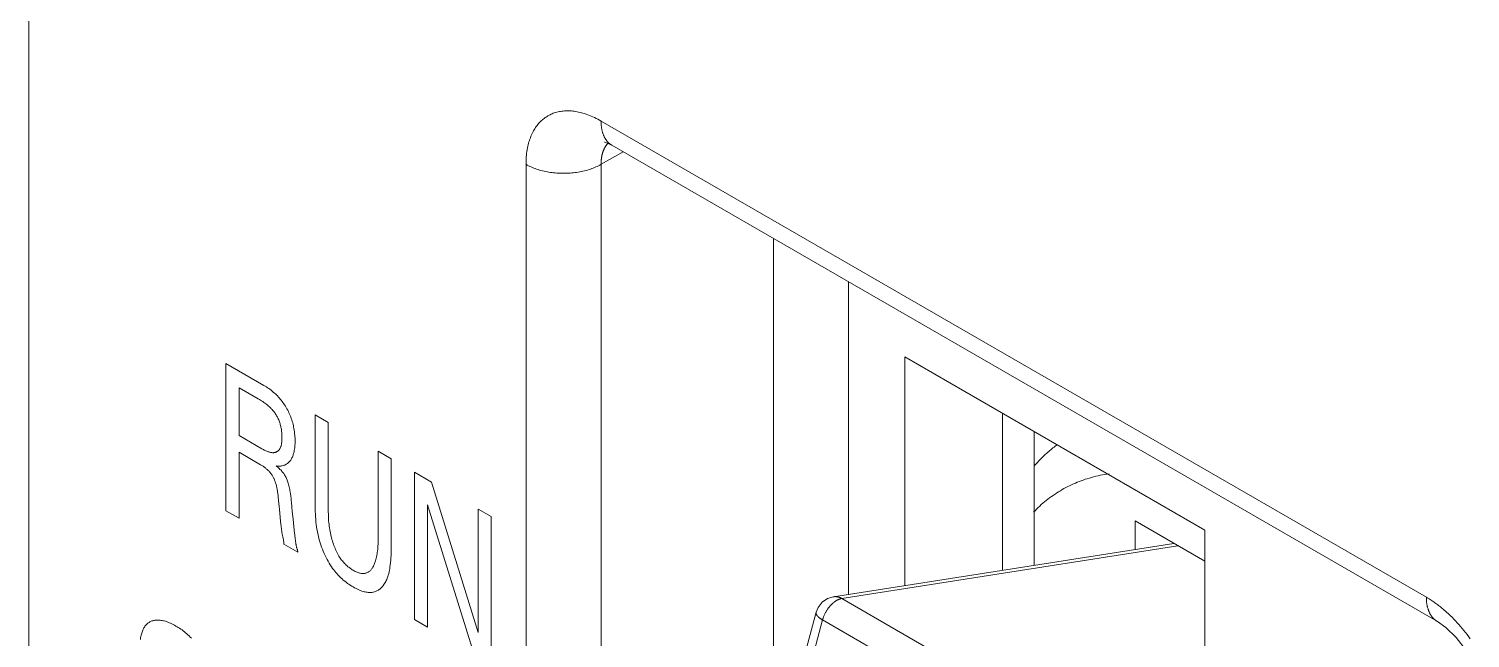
# Model space of a CAD drawing. Header units: inches. Extents: x 67578 to 72421, y -34894 to -31675.
# Drawn here: x 69204.72 to 69226.33, y -33299.29 to -33290.14 of the extents above; entities that cross this region are included whole.
import ezdxf

# ---------------------------------------------------------------- set-up
doc = ezdxf.new("R2010")
doc.units = ezdxf.units.IN
doc.header["$MEASUREMENT"] = 0

# ---------------------------------------------------------------- blocks, each defined once
blk = doc.blocks.new('ET200S')
at = {"lineweight": 0}
for p, q in [((42.434, 49.802), (42.434, -46.953)), ((47.827, 35.258), (55.605, 30.767)), ((47.861, 35.058), (47.879, 35.053)), ((47.864, 35.058), (47.861, 35.058)), ((47.879, 35.053), (47.93, 35.029)), ((47.827, 34.85), (48.034, 34.969)), ((47.93, 35.029), (55.709, 30.538)), ((47.12, 20.969), (47.12, 34.85)), ((49.453, 34.15), (49.453, 23.133)), ((50.16, 33.742), (50.16, 30.794)), ((50.691, 33.033), (50.691, 30.877)), ((53.519, 31.4), (50.691, 33.033)), ((44.291, 31.583), (44.291, 32.972)), ((44.291, 32.972), (44.65, 32.764)), ((44.415, 32.743), (44.415, 32.291)), ((44.597, 32.638), (44.415, 32.743)), ((45.133, 31.621), (45.133, 32.486)), ((45.133, 32.486), (45.256, 32.415)), ((51.61, 32.502), (51.61, 31.022)), ((45.256, 32.415), (45.256, 31.591)), ((44.415, 32.291), (44.629, 32.167)), ((51.909, 31.069), (51.909, 32.33)), ((44.415, 32.134), (44.415, 31.512)), ((44.618, 32.017), (44.415, 32.134)), ((45.726, 31.32), (45.726, 32.143)), ((45.726, 32.143), (45.849, 32.073)), ((45.849, 32.073), (45.849, 31.208)), ((46.07, 30.557), (46.07, 31.945)), ((46.07, 31.945), (46.23, 31.852)), ((46.23, 31.852), (46.67, 30.434)), ((44.79, 31.651), (44.785, 31.712)), ((44.415, 31.512), (44.291, 31.583)), ((44.796, 31.598), (44.804, 31.519)), ((44.804, 31.519), (44.81, 31.454)), ((46.192, 31.637), (46.192, 30.486)), ((46.627, 30.235), (46.192, 31.637)), ((46.67, 30.434), (46.67, 31.598)), ((46.67, 31.598), (46.793, 31.527)), ((46.793, 31.527), (46.793, 30.139)), ((44.932, 31.434), (44.939, 31.369)), ((52.862, 31.218), (52.862, 31.486)), ((52.862, 31.486), (53.519, 31.106)), ((53.519, 22.418), (53.519, 31.4)), ((44.969, 31.193), (44.838, 31.269)), ((44.95, 31.281), (44.948, 31.292)), ((50.017, 30.771), (53.225, 31.275)), ((50.096, 30.755), (53.264, 31.253)), ((49.911, 30.72), (49.873, 30.671)), ((49.96, 30.754), (49.911, 30.72)), ((50.017, 30.771), (49.96, 30.754)), ((51.793, 29.775), (50.096, 30.755)), ((49.709, 30.081), (49.854, 30.625)), ((49.873, 30.671), (49.854, 30.625)), ((46.192, 30.486), (46.07, 30.557)), ((49.77, 30.009), (49.915, 30.553)), ((51.612, 29.573), (49.915, 30.553)), ((55.789, 30.481), (55.709, 30.538)), ((55.886, 30.388), (55.789, 30.481)), ((55.982, 30.263), (55.886, 30.388))]:
    blk.add_line(p, q, dxfattribs=at)
for points in [[(47.12, 34.85), (47.12, 34.867), (47.12, 34.884), (47.121, 34.901), (47.122, 34.919), (47.124, 34.936), (47.126, 34.953), (47.128, 34.97), (47.131, 34.987), (47.134, 35.004), (47.138, 35.021), (47.141, 35.035), (47.144, 35.048), (47.148, 35.062), (47.152, 35.075), (47.156, 35.088), (47.161, 35.101), (47.166, 35.114), (47.172, 35.127), (47.177, 35.139), (47.184, 35.152), (47.19, 35.164), (47.196, 35.175), (47.203, 35.185), (47.209, 35.196), (47.216, 35.206), (47.224, 35.216), (47.231, 35.225), (47.239, 35.235), (47.248, 35.244), (47.256, 35.253), (47.265, 35.262), (47.274, 35.27), (47.283, 35.277), (47.291, 35.283), (47.3, 35.29), (47.309, 35.296), (47.318, 35.302), (47.327, 35.307), (47.337, 35.313), (47.346, 35.318), (47.356, 35.322), (47.366, 35.327), (47.376, 35.331), (47.386, 35.334), (47.398, 35.338), (47.41, 35.341), (47.422, 35.344), (47.434, 35.347), (47.446, 35.349), (47.458, 35.351), (47.471, 35.352), (47.483, 35.353), (47.495, 35.354), (47.508, 35.354), (47.52, 35.354), (47.534, 35.354), (47.548, 35.353), (47.561, 35.351), (47.575, 35.35), (47.589, 35.348), (47.602, 35.345), (47.616, 35.342), (47.629, 35.339), (47.643, 35.336), (47.656, 35.332), (47.669, 35.328), (47.686, 35.323), (47.702, 35.317), (47.718, 35.311), (47.734, 35.304), (47.75, 35.297), (47.766, 35.29), (47.781, 35.282), (47.797, 35.275), (47.812, 35.266), (47.827, 35.258)], [(47.827, 35.258), (47.827, 35.252), (47.827, 35.247), (47.827, 35.241), (47.827, 35.235), (47.828, 35.23), (47.828, 35.224), (47.829, 35.219), (47.829, 35.213), (47.83, 35.207), (47.83, 35.202), (47.831, 35.196), (47.832, 35.191), (47.833, 35.185), (47.834, 35.18), (47.835, 35.174), (47.837, 35.169), (47.838, 35.163), (47.839, 35.158), (47.841, 35.152), (47.842, 35.147), (47.844, 35.142), (47.846, 35.138), (47.847, 35.133), (47.849, 35.129), (47.85, 35.125), (47.852, 35.121), (47.854, 35.117), (47.856, 35.113), (47.857, 35.11), (47.859, 35.106), (47.861, 35.102), (47.863, 35.098), (47.866, 35.094), (47.868, 35.091), (47.87, 35.087), (47.873, 35.083), (47.875, 35.08), (47.878, 35.076), (47.88, 35.073), (47.883, 35.07), (47.886, 35.066), (47.889, 35.063), (47.891, 35.06), (47.894, 35.057)], [(47.836, 34.936), (47.837, 34.939), (47.838, 34.943), (47.839, 34.947), (47.84, 34.95), (47.841, 34.954), (47.842, 34.958), (47.843, 34.961), (47.844, 34.965), (47.845, 34.968), (47.846, 34.972), (47.848, 34.976), (47.849, 34.979), (47.851, 34.983), (47.852, 34.986), (47.854, 34.99), (47.855, 34.993), (47.857, 34.997), (47.858, 35), (47.86, 35.003), (47.862, 35.007), (47.864, 35.009), (47.865, 35.012), (47.867, 35.015), (47.869, 35.018), (47.87, 35.02), (47.872, 35.023), (47.874, 35.026), (47.876, 35.028), (47.878, 35.031), (47.88, 35.033), (47.882, 35.036), (47.884, 35.038), (47.886, 35.041), (47.888, 35.043), (47.89, 35.046), (47.892, 35.048)], [(47.894, 35.057), (47.896, 35.056), (47.897, 35.054), (47.898, 35.053), (47.9, 35.052), (47.901, 35.051), (47.902, 35.049), (47.904, 35.048), (47.905, 35.047), (47.907, 35.046), (47.908, 35.045), (47.909, 35.044), (47.911, 35.042), (47.912, 35.041), (47.914, 35.04), (47.915, 35.039), (47.917, 35.038), (47.918, 35.037), (47.92, 35.036), (47.921, 35.035), (47.923, 35.034), (47.924, 35.033), (47.926, 35.032), (47.927, 35.031), (47.929, 35.03), (47.931, 35.029)], [(47.827, 20.969), (47.827, 34.853), (47.827, 34.857), (47.827, 34.861), (47.827, 34.865), (47.827, 34.868), (47.827, 34.872), (47.828, 34.876), (47.828, 34.88), (47.828, 34.883), (47.828, 34.887), (47.829, 34.891), (47.829, 34.895), (47.83, 34.898), (47.83, 34.902), (47.831, 34.906), (47.831, 34.91), (47.832, 34.913), (47.832, 34.917), (47.833, 34.921), (47.834, 34.924), (47.834, 34.928), (47.835, 34.932), (47.836, 34.936)], [(47.12, 34.85), (47.132, 34.843), (47.144, 34.836), (47.156, 34.83), (47.169, 34.825), (47.181, 34.819), (47.194, 34.814), (47.207, 34.809), (47.22, 34.805), (47.233, 34.8), (47.246, 34.796), (47.261, 34.792), (47.276, 34.789), (47.29, 34.785), (47.305, 34.782), (47.32, 34.779), (47.335, 34.776), (47.35, 34.774), (47.365, 34.772), (47.38, 34.77), (47.395, 34.769), (47.411, 34.767), (47.426, 34.766), (47.442, 34.766), (47.458, 34.765), (47.473, 34.765), (47.489, 34.765), (47.505, 34.766), (47.52, 34.766), (47.536, 34.767), (47.552, 34.769), (47.567, 34.77), (47.582, 34.772), (47.597, 34.774), (47.612, 34.776), (47.627, 34.779), (47.642, 34.782), (47.656, 34.785), (47.671, 34.789), (47.686, 34.792), (47.7, 34.796), (47.714, 34.8), (47.727, 34.805), (47.74, 34.809), (47.753, 34.814), (47.765, 34.819), (47.778, 34.825), (47.79, 34.83), (47.803, 34.836), (47.815, 34.843), (47.827, 34.85)], [(44.765, 32.005), (44.774, 32.004), (44.782, 32.003), (44.791, 32.003), (44.799, 32.003), (44.808, 32.004), (44.816, 32.005), (44.823, 32.007), (44.831, 32.009), (44.838, 32.011), (44.846, 32.014), (44.853, 32.017), (44.859, 32.021), (44.865, 32.025), (44.871, 32.029), (44.877, 32.033), (44.882, 32.038), (44.888, 32.043), (44.892, 32.048), (44.897, 32.054), (44.902, 32.06), (44.906, 32.067), (44.91, 32.073), (44.914, 32.081), (44.918, 32.088), (44.921, 32.096), (44.924, 32.104), (44.927, 32.113), (44.929, 32.121), (44.932, 32.13), (44.934, 32.139), (44.936, 32.151), (44.938, 32.163), (44.94, 32.175), (44.941, 32.187), (44.942, 32.2), (44.943, 32.213), (44.943, 32.226), (44.943, 32.239), (44.943, 32.253), (44.943, 32.268), (44.942, 32.282), (44.941, 32.297), (44.939, 32.312), (44.938, 32.327), (44.936, 32.342), (44.933, 32.357), (44.93, 32.37), (44.928, 32.384), (44.924, 32.398), (44.921, 32.411), (44.917, 32.425), (44.913, 32.439), (44.908, 32.453), (44.903, 32.467), (44.898, 32.48), (44.892, 32.493), (44.886, 32.505), (44.88, 32.518), (44.874, 32.531), (44.867, 32.543), (44.86, 32.556), (44.852, 32.568), (44.845, 32.58), (44.837, 32.591), (44.829, 32.602), (44.821, 32.613), (44.813, 32.624), (44.804, 32.635), (44.796, 32.645), (44.786, 32.655), (44.777, 32.665), (44.767, 32.675), (44.758, 32.684), (44.748, 32.693), (44.738, 32.702), (44.728, 32.71), (44.717, 32.719), (44.706, 32.728), (44.695, 32.736), (44.684, 32.743), (44.673, 32.751), (44.662, 32.758), (44.65, 32.764)], [(44.597, 32.638), (44.607, 32.632), (44.618, 32.625), (44.628, 32.619), (44.639, 32.612), (44.649, 32.605), (44.66, 32.597), (44.668, 32.591), (44.677, 32.584), (44.685, 32.577), (44.694, 32.57), (44.702, 32.562), (44.711, 32.554), (44.717, 32.548), (44.722, 32.542), (44.728, 32.536), (44.734, 32.529), (44.739, 32.523), (44.745, 32.516), (44.75, 32.509), (44.755, 32.502), (44.76, 32.494), (44.765, 32.487), (44.769, 32.479), (44.774, 32.472), (44.778, 32.464), (44.782, 32.456), (44.785, 32.448), (44.789, 32.44), (44.792, 32.431), (44.796, 32.422), (44.799, 32.413), (44.802, 32.404), (44.804, 32.396), (44.806, 32.387), (44.808, 32.378), (44.81, 32.369), (44.812, 32.361), (44.814, 32.351), (44.815, 32.34), (44.817, 32.33), (44.818, 32.321), (44.818, 32.311), (44.819, 32.301), (44.82, 32.291), (44.82, 32.282), (44.82, 32.272), (44.82, 32.263), (44.819, 32.255), (44.819, 32.246), (44.819, 32.237), (44.818, 32.229), (44.817, 32.221), (44.815, 32.213), (44.814, 32.207), (44.813, 32.202), (44.812, 32.197), (44.811, 32.192), (44.809, 32.187), (44.807, 32.182), (44.805, 32.178), (44.803, 32.173), (44.801, 32.169), (44.799, 32.165), (44.796, 32.161), (44.794, 32.158), (44.791, 32.155), (44.788, 32.152), (44.785, 32.149), (44.782, 32.146), (44.779, 32.144), (44.775, 32.142), (44.772, 32.14), (44.768, 32.138), (44.764, 32.136), (44.76, 32.135), (44.756, 32.133), (44.752, 32.132), (44.748, 32.131), (44.744, 32.131), (44.74, 32.13), (44.735, 32.13), (44.73, 32.13), (44.724, 32.131), (44.719, 32.131), (44.713, 32.132), (44.707, 32.134), (44.701, 32.135), (44.696, 32.137), (44.69, 32.139), (44.684, 32.141), (44.676, 32.144), (44.668, 32.147), (44.66, 32.151), (44.653, 32.155), (44.645, 32.159), (44.637, 32.163), (44.629, 32.167)], [(52.127, 32.207), (52.117, 32.199), (52.106, 32.191), (52.096, 32.183), (52.086, 32.175), (52.076, 32.166), (52.066, 32.158), (52.056, 32.15), (52.046, 32.141), (52.036, 32.132), (52.026, 32.123), (52.017, 32.115), (52.007, 32.106), (51.998, 32.097), (51.988, 32.087), (51.979, 32.078), (51.97, 32.069), (51.96, 32.059), (51.951, 32.05), (51.942, 32.04), (51.934, 32.031), (51.925, 32.021), (51.916, 32.011), (51.908, 32.001)], [(44.618, 32.017), (44.624, 32.013), (44.63, 32.01), (44.636, 32.006), (44.642, 32.002), (44.648, 31.998), (44.654, 31.993), (44.66, 31.989), (44.665, 31.984), (44.67, 31.98), (44.675, 31.976), (44.68, 31.972), (44.685, 31.967), (44.69, 31.962), (44.695, 31.958), (44.699, 31.953), (44.704, 31.947), (44.708, 31.943), (44.712, 31.938), (44.716, 31.933), (44.72, 31.927), (44.723, 31.922), (44.727, 31.917), (44.73, 31.911), (44.734, 31.906), (44.737, 31.9), (44.74, 31.894), (44.742, 31.888), (44.745, 31.883), (44.748, 31.877), (44.75, 31.871), (44.753, 31.865), (44.755, 31.859), (44.757, 31.853), (44.76, 31.845), (44.762, 31.837), (44.764, 31.829), (44.767, 31.82), (44.769, 31.812), (44.77, 31.804), (44.772, 31.796), (44.774, 31.788), (44.776, 31.779), (44.777, 31.769), (44.779, 31.759), (44.78, 31.75), (44.782, 31.74), (44.783, 31.731), (44.784, 31.721), (44.785, 31.712)], [(44.932, 31.434), (44.925, 31.502), (44.917, 31.577), (44.914, 31.618), (44.91, 31.659), (44.908, 31.679), (44.906, 31.7), (44.903, 31.72), (44.9, 31.741), (44.897, 31.761), (44.895, 31.773), (44.893, 31.784), (44.89, 31.796), (44.888, 31.808), (44.885, 31.819), (44.882, 31.831), (44.878, 31.843), (44.876, 31.852), (44.873, 31.861), (44.869, 31.87), (44.866, 31.879), (44.862, 31.888), (44.858, 31.897), (44.854, 31.905), (44.85, 31.912), (44.845, 31.92), (44.841, 31.927), (44.836, 31.934), (44.831, 31.94), (44.825, 31.947), (44.82, 31.954), (44.814, 31.961), (44.808, 31.967), (44.801, 31.973), (44.794, 31.98), (44.787, 31.987), (44.78, 31.993), (44.772, 31.999), (44.765, 32.005)], [(52.615, 31.932), (52.594, 31.928), (52.573, 31.925), (52.552, 31.921), (52.532, 31.917), (52.511, 31.913), (52.49, 31.908), (52.469, 31.903), (52.449, 31.897), (52.429, 31.891), (52.408, 31.885), (52.389, 31.879), (52.371, 31.872), (52.352, 31.866), (52.333, 31.859), (52.315, 31.851), (52.297, 31.844), (52.279, 31.836), (52.261, 31.827), (52.243, 31.819), (52.225, 31.81), (52.207, 31.801), (52.19, 31.791), (52.173, 31.782), (52.156, 31.772), (52.139, 31.761), (52.122, 31.751), (52.106, 31.74), (52.089, 31.728), (52.072, 31.716), (52.055, 31.704), (52.039, 31.692), (52.023, 31.679), (52.007, 31.666), (51.992, 31.653), (51.976, 31.64), (51.961, 31.626), (51.946, 31.612), (51.932, 31.598), (51.917, 31.583), (51.903, 31.568)], [(44.79, 31.651), (44.793, 31.624), (44.796, 31.598)], [(45.133, 31.621), (45.133, 31.598), (45.134, 31.574), (45.135, 31.55), (45.136, 31.526), (45.138, 31.502), (45.14, 31.478), (45.143, 31.453), (45.146, 31.432), (45.15, 31.41), (45.154, 31.388), (45.158, 31.366), (45.163, 31.344), (45.168, 31.322), (45.174, 31.299), (45.18, 31.28), (45.187, 31.26), (45.194, 31.24), (45.201, 31.22), (45.209, 31.2), (45.217, 31.18), (45.226, 31.16), (45.235, 31.142), (45.245, 31.124), (45.254, 31.107), (45.264, 31.089), (45.275, 31.072), (45.286, 31.055), (45.297, 31.039), (45.308, 31.025), (45.318, 31.012), (45.329, 30.999), (45.34, 30.987), (45.351, 30.974), (45.362, 30.963), (45.374, 30.951), (45.386, 30.94), (45.398, 30.929), (45.411, 30.918), (45.424, 30.908), (45.438, 30.898), (45.451, 30.889), (45.464, 30.88), (45.477, 30.871), (45.491, 30.864), (45.503, 30.857), (45.514, 30.851), (45.526, 30.845), (45.538, 30.839), (45.55, 30.834), (45.561, 30.83), (45.573, 30.825), (45.584, 30.822), (45.596, 30.819), (45.605, 30.817), (45.614, 30.815), (45.624, 30.814), (45.633, 30.813), (45.642, 30.812), (45.65, 30.812), (45.659, 30.813), (45.668, 30.813), (45.676, 30.814), (45.684, 30.816), (45.692, 30.818), (45.7, 30.821), (45.708, 30.824), (45.715, 30.827), (45.722, 30.831), (45.729, 30.835), (45.736, 30.839), (45.742, 30.844), (45.749, 30.85), (45.755, 30.855), (45.762, 30.862), (45.769, 30.87), (45.775, 30.878), (45.781, 30.886), (45.787, 30.895), (45.792, 30.905), (45.798, 30.914), (45.802, 30.924), (45.807, 30.934), (45.812, 30.948), (45.817, 30.962), (45.822, 30.976), (45.826, 30.99), (45.829, 31.005), (45.833, 31.021), (45.836, 31.036), (45.838, 31.052), (45.841, 31.073), (45.843, 31.095), (45.845, 31.117), (45.847, 31.139), (45.848, 31.162), (45.848, 31.185), (45.849, 31.208)], [(45.726, 31.32), (45.726, 31.303), (45.725, 31.286), (45.725, 31.269), (45.724, 31.252), (45.723, 31.236), (45.722, 31.219), (45.72, 31.203), (45.718, 31.189), (45.716, 31.176), (45.714, 31.163), (45.712, 31.149), (45.709, 31.136), (45.706, 31.124), (45.702, 31.111), (45.699, 31.102), (45.696, 31.093), (45.693, 31.085), (45.689, 31.076), (45.686, 31.068), (45.682, 31.06), (45.677, 31.052), (45.673, 31.045), (45.669, 31.039), (45.665, 31.034), (45.661, 31.028), (45.656, 31.023), (45.652, 31.019), (45.647, 31.014), (45.642, 31.01), (45.637, 31.006), (45.632, 31.003), (45.626, 31), (45.621, 30.998), (45.616, 30.996), (45.611, 30.994), (45.606, 30.993), (45.6, 30.992), (45.595, 30.991), (45.589, 30.991), (45.583, 30.991), (45.577, 30.991), (45.571, 30.991), (45.565, 30.992), (45.558, 30.993), (45.551, 30.995), (45.544, 30.997), (45.536, 30.999), (45.529, 31.002), (45.52, 31.006), (45.51, 31.01), (45.501, 31.015), (45.491, 31.021), (45.483, 31.026), (45.475, 31.031), (45.466, 31.037), (45.458, 31.043), (45.45, 31.049), (45.441, 31.055), (45.433, 31.062), (45.425, 31.07), (45.418, 31.078), (45.41, 31.085), (45.403, 31.093), (45.396, 31.101), (45.389, 31.11), (45.382, 31.118), (45.376, 31.127), (45.369, 31.137), (45.363, 31.146), (45.357, 31.155), (45.35, 31.167), (45.343, 31.179), (45.337, 31.192), (45.331, 31.204), (45.325, 31.216), (45.32, 31.229), (45.315, 31.242), (45.31, 31.254), (45.305, 31.269), (45.3, 31.283), (45.295, 31.298), (45.291, 31.312), (45.287, 31.327), (45.283, 31.341), (45.28, 31.356), (45.277, 31.372), (45.273, 31.388), (45.271, 31.404), (45.268, 31.42), (45.266, 31.436), (45.264, 31.452), (45.262, 31.468), (45.26, 31.489), (45.259, 31.51), (45.258, 31.53), (45.257, 31.551), (45.256, 31.571), (45.256, 31.591)], [(44.81, 31.454), (44.812, 31.441), (44.813, 31.428), (44.814, 31.415), (44.816, 31.403), (44.818, 31.39), (44.82, 31.377), (44.822, 31.365), (44.823, 31.358), (44.825, 31.352)], [(44.825, 31.352), (44.829, 31.332), (44.83, 31.325), (44.832, 31.319), (44.833, 31.312), (44.834, 31.305), (44.835, 31.298), (44.836, 31.291), (44.837, 31.284), (44.837, 31.277), (44.838, 31.269)], [(44.948, 31.292), (44.944, 31.329), (44.942, 31.339), (44.941, 31.349), (44.94, 31.359), (44.939, 31.369)], [(44.96, 31.231), (44.959, 31.234), (44.958, 31.237), (44.958, 31.24), (44.956, 31.245), (44.955, 31.251), (44.954, 31.257), (44.953, 31.263), (44.952, 31.269), (44.951, 31.275), (44.95, 31.281)], [(44.969, 31.193), (44.968, 31.197), (44.968, 31.2), (44.967, 31.203), (44.966, 31.207), (44.966, 31.21), (44.965, 31.213), (44.964, 31.216), (44.963, 31.219), (44.963, 31.222), (44.96, 31.231)], [(50.096, 30.755), (50.092, 30.755), (50.088, 30.754), (50.084, 30.753), (50.08, 30.752), (50.076, 30.75), (50.072, 30.749), (50.068, 30.747), (50.065, 30.746), (50.061, 30.744), (50.057, 30.742), (50.053, 30.74), (50.049, 30.738), (50.045, 30.735), (50.041, 30.733), (50.036, 30.73), (50.032, 30.727), (50.028, 30.725), (50.024, 30.722), (50.021, 30.719), (50.017, 30.715), (50.013, 30.712), (50.009, 30.709), (50.005, 30.705), (50.001, 30.701), (49.996, 30.696), (49.992, 30.692), (49.988, 30.688), (49.984, 30.683), (49.98, 30.678), (49.976, 30.674), (49.973, 30.669), (49.969, 30.664), (49.965, 30.659), (49.962, 30.654), (49.958, 30.649), (49.955, 30.643), (49.951, 30.638), (49.948, 30.633), (49.945, 30.627), (49.942, 30.622), (49.939, 30.616), (49.936, 30.61), (49.934, 30.605), (49.931, 30.599), (49.929, 30.594), (49.926, 30.588), (49.924, 30.582), (49.922, 30.576), (49.92, 30.571), (49.918, 30.565), (49.916, 30.559), (49.915, 30.553)], [(50.017, 30.771), (50.019, 30.772), (50.021, 30.772), (50.022, 30.772), (50.024, 30.772), (50.026, 30.772), (50.028, 30.773), (50.03, 30.773), (50.032, 30.773), (50.034, 30.773), (50.036, 30.773), (50.038, 30.773), (50.04, 30.773), (50.042, 30.772), (50.044, 30.772), (50.046, 30.772), (50.048, 30.772), (50.05, 30.772), (50.052, 30.771), (50.054, 30.771), (50.056, 30.771), (50.058, 30.77), (50.06, 30.77), (50.062, 30.769), (50.064, 30.769), (50.066, 30.768), (50.068, 30.768), (50.07, 30.767), (50.072, 30.766), (50.074, 30.766), (50.076, 30.765), (50.078, 30.764), (50.08, 30.763), (50.081, 30.763), (50.083, 30.762), (50.085, 30.761), (50.087, 30.76), (50.089, 30.759), (50.091, 30.758), (50.092, 30.757), (50.094, 30.756), (50.096, 30.755)], [(55.605, 30.767), (55.605, 30.761), (55.605, 30.755), (55.606, 30.749), (55.606, 30.742), (55.606, 30.736), (55.607, 30.73), (55.607, 30.724), (55.608, 30.718), (55.609, 30.712), (55.61, 30.705), (55.61, 30.699), (55.612, 30.693), (55.613, 30.687), (55.614, 30.681), (55.615, 30.675), (55.617, 30.669), (55.619, 30.663), (55.621, 30.657), (55.622, 30.651), (55.624, 30.647), (55.626, 30.642), (55.627, 30.638), (55.629, 30.633), (55.631, 30.629), (55.633, 30.625), (55.635, 30.62), (55.637, 30.616), (55.639, 30.612), (55.642, 30.608), (55.644, 30.604), (55.646, 30.599), (55.649, 30.595), (55.652, 30.592), (55.654, 30.588), (55.657, 30.584), (55.66, 30.58), (55.663, 30.577), (55.666, 30.573), (55.669, 30.57), (55.673, 30.566), (55.676, 30.563), (55.679, 30.56), (55.683, 30.557), (55.686, 30.554), (55.69, 30.551), (55.693, 30.548), (55.697, 30.546), (55.701, 30.543), (55.705, 30.541), (55.709, 30.539)], [(55.605, 30.767), (55.614, 30.762), (55.624, 30.756), (55.633, 30.751), (55.642, 30.745), (55.651, 30.739), (55.66, 30.733), (55.669, 30.727), (55.678, 30.721), (55.686, 30.715), (55.695, 30.709), (55.704, 30.702), (55.712, 30.696), (55.721, 30.689), (55.729, 30.683), (55.738, 30.676), (55.746, 30.669), (55.754, 30.662), (55.763, 30.656), (55.774, 30.646), (55.785, 30.637), (55.796, 30.627)], [(49.915, 30.553), (49.912, 30.555), (49.909, 30.556), (49.907, 30.558), (49.904, 30.559), (49.902, 30.561), (49.899, 30.563), (49.897, 30.564), (49.894, 30.566), (49.892, 30.568), (49.889, 30.57), (49.887, 30.572), (49.884, 30.573), (49.882, 30.575), (49.88, 30.577), (49.877, 30.579), (49.876, 30.58), (49.875, 30.582), (49.874, 30.583), (49.872, 30.584), (49.871, 30.585), (49.87, 30.586), (49.869, 30.587), (49.868, 30.589), (49.867, 30.59), (49.866, 30.591), (49.865, 30.592), (49.864, 30.594), (49.863, 30.595), (49.862, 30.596), (49.861, 30.598), (49.86, 30.599), (49.859, 30.601), (49.858, 30.602), (49.858, 30.604), (49.857, 30.605), (49.856, 30.606), (49.856, 30.607), (49.856, 30.608), (49.855, 30.61), (49.855, 30.611), (49.855, 30.612), (49.855, 30.613), (49.854, 30.614), (49.854, 30.615), (49.854, 30.616), (49.854, 30.618), (49.854, 30.619), (49.854, 30.62), (49.854, 30.621), (49.854, 30.622), (49.854, 30.623), (49.854, 30.624), (49.854, 30.625)], [(55.796, 30.627), (55.813, 30.611), (55.83, 30.595), (55.847, 30.578), (55.864, 30.561), (55.88, 30.544), (55.896, 30.527), (55.912, 30.509), (55.928, 30.491), (55.944, 30.472), (55.959, 30.453), (55.974, 30.434), (55.989, 30.415), (56.004, 30.395), (56.018, 30.375)], [(43.967, 30.38), (43.956, 30.391), (43.945, 30.402), (43.934, 30.412), (43.923, 30.422), (43.912, 30.432), (43.901, 30.441), (43.889, 30.45), (43.878, 30.458), (43.866, 30.466), (43.855, 30.474), (43.843, 30.481), (43.832, 30.488), (43.82, 30.495), (43.807, 30.502), (43.794, 30.509), (43.782, 30.516), (43.769, 30.522), (43.756, 30.527), (43.744, 30.532), (43.731, 30.537), (43.721, 30.54), (43.711, 30.543), (43.702, 30.545), (43.692, 30.547), (43.682, 30.549), (43.673, 30.55), (43.663, 30.551), (43.654, 30.552), (43.646, 30.552), (43.638, 30.551), (43.631, 30.551), (43.623, 30.55), (43.616, 30.549), (43.609, 30.547), (43.602, 30.545), (43.595, 30.543), (43.588, 30.54), (43.581, 30.537), (43.574, 30.534), (43.568, 30.53), (43.562, 30.526), (43.556, 30.521), (43.55, 30.516), (43.544, 30.511), (43.539, 30.506), (43.534, 30.5), (43.529, 30.493), (43.524, 30.486), (43.519, 30.479), (43.515, 30.471), (43.511, 30.463), (43.508, 30.455), (43.504, 30.447), (43.501, 30.438), (43.498, 30.429), (43.496, 30.419), (43.493, 30.41), (43.49, 30.397), (43.488, 30.383), (43.486, 30.369)]]:
    blk.add_lwpolyline(points, dxfattribs=at)

msp = doc.modelspace()

# ---------------------------------------------------------------- block references
at = {"xscale": 1.59100124616462, "yscale": 1.59100124616462, "zscale": 1.59100124616462}
msp.add_blockref('ET200S', (69137.204, -33347.624), dxfattribs=at)

doc.saveas('drawing.dxf')
